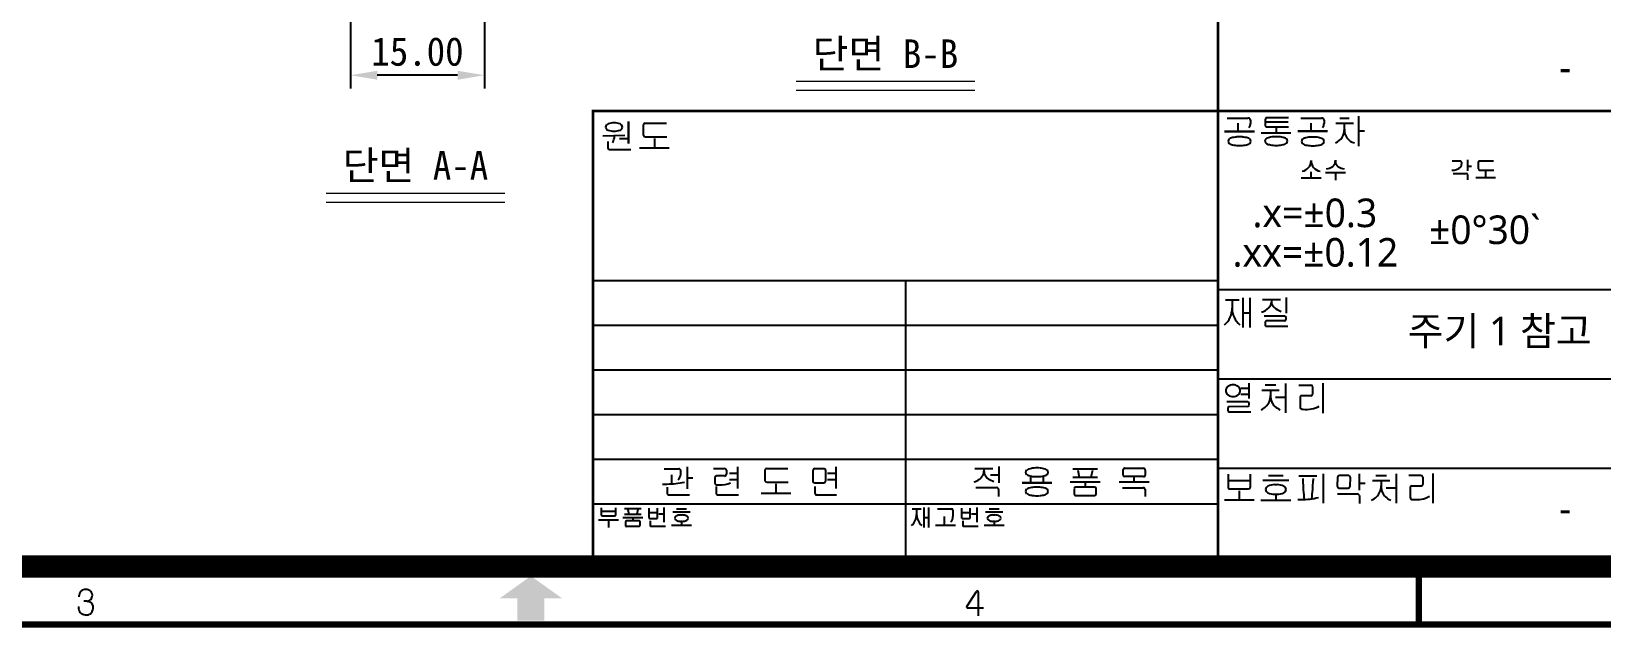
# Model space of a CAD drawing. Header units: millimetres. Extents: x 850 to 1425, y -556 to -156.
# Drawn here: x 1089.2 to 1265.1, y -555.6 to -488.8 of the extents above; entities that cross this region are included whole.
import ezdxf

# ---------------------------------------------------------------- set-up
doc = ezdxf.new("R2010")
doc.units = ezdxf.units.MM
doc.layers.get('0').update_dxf_attribs({"color": 6})
doc.layers.add('DIM', color=2, linetype='Continuous', lineweight=9)
doc.styles.get("Standard").update_dxf_attribs({"font": '', "height": 3.2})
doc.styles.add('김인영', font='malgun.ttf', dxfattribs={"height": 3.2})
doc.styles.get('Standard').set_extended_font_data('GulimChe')
doc.dimstyles.new('척도 1배 - (x.xx)', dxfattribs={"dimtxt": 3.2, "dimasz": 3, "dimexe": 1.5, "dimexo": 1.5, "dimgap": 1, "dimtad": 1, "dimzin": 0, "dimdsep": 46, "dimtxsty": 'Standard', "dimcen": 0, "dimclrd": 2, "dimclre": 2, "dimclrt": 2, "dimadec": 0, "dimazin": 0, "dimtfac": 0.75, "dimtmove": 0, "dimatfit": 0, "dimfxl": 1, "dimtfill": 1, "dimtolj": 1, "dimtzin": 0, "dimarcsym": 0})

# ---------------------------------------------------------------- blocks, each defined once
blk = doc.blocks.new('A-2_규격도면_동인광학')
blk.add_hatch(color=256).paths.add_polyline_path([(296.05, 0.42), (293.05, 0.42), (293.05, 2.92), (291.05, 2.92), (294.55, 5.42), (298.05, 2.92), (296.05, 2.92)])
for p, q in [((305.48, 56.31), (305.48, 53.84)), ((305.48, 53.84), (305.48, 56.31)), ((372.54, 56.69), (374.87, 56.69)), ((375.15, 56.46), (375.15, 56.1)), ((376.79, 56.51), (376.79, 55.89)), ((379.41, 56.73), (377.04, 56.73)), ((380.79, 56.69), (383.12, 56.69)), ((383.4, 56.46), (383.4, 56.1)), ((385.15, 56.68), (386.2, 56.68)), ((387.26, 56.89), (387.26, 53.55)), ((302.61, 54.7), (305.09, 54.77)), ((303.86, 54.73), (303.87, 54.41)), ((307.14, 55.89), (307.14, 54.83)), ((309.73, 56.1), (307.36, 56.1)), ((307.39, 54.6), (309.77, 54.6)), ((372.26, 55.2), (375.6, 55.2)), ((375.6, 55.2), (372.26, 55.2)), ((373.74, 56.13), (373.74, 55.2)), ((376.36, 55.03), (379.69, 55.03)), ((379.36, 56.22), (376.79, 56.22)), ((377.03, 55.7), (379.42, 55.7)), ((378.02, 55.7), (378.02, 55.03)), ((380.44, 55.21), (383.78, 55.21)), ((383.78, 55.21), (380.44, 55.21)), ((381.92, 56.13), (381.92, 55.21)), ((384.73, 56.12), (386.69, 56.12)), ((385.68, 55.44), (385.68, 56.12)), ((387.26, 55.25), (387.92, 55.25)), ((303.16, 54.06), (303.16, 53.4)), ((303.37, 53.18), (305.74, 53.18)), ((305.48, 54.37), (304.46, 54.37)), ((306.72, 53.36), (310.05, 53.36)), ((308.38, 54.4), (308.38, 53.36)), ((384.66, 51.85), (384.66, 51.97)), ((384.66, 51.97), (384.66, 51.85)), ((397.74, 51.89), (398.67, 51.89)), ((398.8, 51.75), (398.8, 51.52)), ((399.47, 52.01), (399.47, 50.8)), ((399.47, 51.3), (399.91, 51.3)), ((400.67, 51.72), (400.67, 51.02)), ((402.39, 51.87), (400.81, 51.87)), ((380.84, 49.99), (383.06, 49.99)), ((381.94, 49.99), (381.94, 50.69)), ((383.57, 50.6), (385.81, 50.6)), ((384.68, 50.6), (384.68, 49.74)), ((397.85, 50.5), (399.33, 50.5)), ((399.48, 50.39), (399.48, 49.79)), ((400.39, 50.04), (402.61, 50.04)), ((400.83, 50.87), (402.42, 50.87)), ((401.49, 50.73), (401.49, 50.04)), ((301.5, 38.5), (371.5, 38.5)), ((336.5, 38.5), (336.5, 7.5)), ((371.5, 37.5), (426.5, 37.5)), ((372.34, 36.35), (373.88, 36.35)), ((373.1, 36.35), (373.1, 35.41)), ((374.29, 36.56), (374.29, 33.23)), ((375.1, 36.56), (375.1, 33.23)), ((376.49, 36.39), (378.51, 36.39)), ((377.5, 36.39), (377.5, 36.08)), ((377.5, 36.39), (377.5, 36.08)), ((379.15, 36.59), (379.15, 34.86)), ((301.5, 33.5), (371.5, 33.5)), ((374.29, 34.88), (375.1, 34.88)), ((376.67, 34.54), (378.97, 34.54)), ((376.79, 33.81), (376.79, 33.54)), ((378.95, 33.99), (376.94, 33.98)), ((377.01, 33.4), (379.35, 33.4)), ((301.5, 28.5), (371.5, 28.5)), ((371.5, 27.5), (426.5, 27.5)), ((374.06, 26.45), (374.97, 26.45)), ((374.97, 27.01), (374.97, 25.28)), ((376.8, 26.81), (377.99, 26.81)), ((379.07, 26.99), (379.07, 23.68)), ((380.57, 26.8), (381.91, 26.8)), ((382.12, 26.6), (382.12, 25.81)), ((383.25, 27.01), (383.25, 23.67)), ((372.51, 24.95), (374.81, 24.95)), ((374.06, 25.79), (374.97, 25.79)), ((376.42, 26.23), (378.38, 26.23)), ((377.4, 26.23), (377.4, 25.64)), ((377.96, 25.43), (379.07, 25.43)), ((380.71, 25.39), (380.71, 24.34)), ((381.91, 25.61), (380.89, 25.61)), ((301.5, 23.5), (371.5, 23.5)), ((372.63, 24.22), (372.63, 23.95)), ((374.79, 24.4), (372.78, 24.38)), ((372.85, 23.8), (375.2, 23.8)), ((380.82, 24.14), (380.9, 24.11)), ((380.9, 24.11), (381.04, 24.09)), ((301.5, 18.5), (371.5, 18.5)), ((312.04, 17.66), (312.04, 15.19)), ((317.71, 17.66), (317.71, 15.22)), ((328.69, 17.66), (328.69, 15.22)), ((346.95, 17.67), (346.95, 15.85)), ((309.48, 17.43), (311.11, 17.43)), ((310.31, 16.75), (310.31, 15.74)), ((312.69, 16.39), (312.04, 16.39)), ((315.01, 17.45), (316.18, 17.45)), ((315.15, 16.45), (315.15, 15.88)), ((316.22, 16.62), (315.38, 16.62)), ((316.45, 17.26), (316.45, 16.84)), ((316.79, 16.95), (317.71, 16.95)), ((316.79, 16.21), (317.71, 16.21)), ((320.75, 17.23), (320.75, 16.17)), ((323.34, 17.44), (320.97, 17.44)), ((321, 15.94), (323.38, 15.94)), ((326.14, 17.25), (326.14, 16.06)), ((326.34, 15.87), (327.38, 15.87)), ((327.4, 17.44), (326.35, 17.44)), ((327.59, 16.06), (327.59, 17.22)), ((327.76, 16.95), (328.69, 16.95)), ((327.77, 16.21), (328.69, 16.21)), ((344.29, 17.47), (346.31, 17.47)), ((345.3, 17.47), (345.3, 17.15)), ((346.04, 16.76), (346.95, 16.76)), ((349.57, 15.85), (352.91, 15.85)), ((352.91, 15.85), (349.57, 15.85)), ((350.53, 16.51), (350.53, 15.85)), ((351.94, 16.52), (351.94, 15.85)), ((354.97, 15.95), (358.32, 15.95)), ((355.25, 17.42), (358.03, 17.42)), ((355.25, 16.48), (358.03, 16.48)), ((355.8, 17.27), (355.97, 16.48)), ((356.63, 15.95), (356.63, 15.36)), ((357.47, 17.25), (357.29, 16.48)), ((360.46, 15.98), (363.81, 15.98)), ((360.89, 16.72), (360.89, 17.33)), ((363.18, 16.57), (361.08, 16.57)), ((361.13, 17.48), (363.18, 17.48)), ((362.13, 15.98), (362.13, 16.57)), ((363.36, 17.27), (363.36, 16.72)), ((371.5, 17.5), (426.5, 17.5)), ((372.65, 16.82), (372.65, 15.34)), ((372.65, 16.12), (375.14, 16.12)), ((375.14, 15.37), (375.14, 16.84)), ((376.55, 16.15), (379.46, 16.15)), ((377.17, 16.67), (378.83, 16.67)), ((380.56, 16.65), (382.59, 16.65)), ((381.03, 16.33), (381.03, 16.13)), ((382.16, 16.34), (382.16, 16.13)), ((383.28, 16.88), (383.28, 13.56)), ((384.9, 16.49), (384.87, 15.47)), ((386.17, 16.68), (385.11, 16.68)), ((386.32, 15.47), (386.36, 16.46)), ((387.33, 16.87), (387.33, 15.05)), ((388.81, 16.1), (390.77, 16.1)), ((389.2, 16.68), (390.38, 16.68)), ((389.79, 16.1), (389.79, 15.51)), ((391.46, 16.87), (391.46, 13.56)), ((392.91, 16.7), (394.25, 16.7)), ((394.46, 16.49), (394.46, 15.71)), ((395.59, 16.91), (395.59, 13.57)), ((309.28, 15.71), (309.8, 15.72)), ((309.8, 15.37), (309.8, 14.73)), ((310.06, 14.51), (312.33, 14.51)), ((315.29, 15.45), (315.29, 14.73)), ((315.33, 15.64), (315.66, 15.63)), ((315.54, 14.51), (317.82, 14.51)), ((320.33, 14.7), (323.66, 14.7)), ((321.99, 15.73), (321.99, 14.7)), ((326.36, 15.45), (326.36, 14.73)), ((326.61, 14.51), (328.79, 14.51)), ((344.39, 15.33), (346.72, 15.33)), ((346.92, 15.1), (346.92, 14.34)), ((355.4, 15.2), (355.4, 14.6)), ((357.69, 15.36), (355.59, 15.36)), ((355.64, 14.45), (357.69, 14.45)), ((357.87, 14.65), (357.87, 15.2)), ((360.81, 15.31), (363.14, 15.31)), ((363.35, 15.09), (363.35, 14.33)), ((372.85, 15.17), (374.93, 15.17)), ((373.89, 14.95), (373.89, 13.94)), ((377.85, 15.65), (377.99, 15.65)), ((377.99, 14.56), (377.85, 14.56)), ((377.99, 15.65), (378.13, 15.65)), ((377.99, 14.56), (377.99, 13.91)), ((378.13, 14.56), (377.99, 14.56)), ((384.9, 14.61), (387.12, 14.61)), ((385.07, 15.27), (386.11, 15.27)), ((387.33, 15.81), (388, 15.81)), ((387.35, 14.43), (387.35, 13.54)), ((390.35, 15.31), (391.46, 15.31)), ((393.04, 15.29), (393.04, 14.24)), ((394.24, 15.5), (393.22, 15.5)), ((301.5, 13.5), (371.5, 13.5)), ((302.41, 13.04), (302.41, 12.29)), ((302.41, 12.7), (304.06, 12.7)), ((304.06, 12.32), (304.06, 13.04)), ((305.03, 12.97), (306.89, 12.97)), ((305.03, 12.34), (306.89, 12.34)), ((305.4, 12.87), (305.52, 12.34)), ((306.52, 12.86), (306.4, 12.34)), ((307.77, 13.01), (307.77, 11.99)), ((307.77, 12.55), (308.74, 12.55)), ((308.74, 12.02), (308.74, 13.01)), ((308.87, 12.37), (309.46, 12.37)), ((309.46, 13.08), (309.46, 11.46)), ((310.45, 12.59), (312.39, 12.59)), ((310.87, 12.95), (311.97, 12.95)), ((337.25, 12.94), (338.28, 12.94)), ((337.76, 12.94), (337.76, 12.32)), ((338.55, 13.09), (338.55, 10.86)), ((339.09, 13.09), (339.09, 10.86)), ((340.08, 12.96), (341.65, 12.96)), ((341.82, 12.8), (341.82, 12.1)), ((342.79, 13.01), (342.79, 11.99)), ((342.79, 12.55), (343.77, 12.55)), ((343.77, 12.02), (343.77, 13.01)), ((343.89, 12.37), (344.49, 12.37)), ((344.49, 13.08), (344.49, 11.46)), ((345.47, 12.59), (347.41, 12.59)), ((345.89, 12.95), (346.99, 12.95)), ((372.23, 13.94), (375.56, 13.94)), ((376.33, 13.91), (379.67, 13.91)), ((380.46, 13.98), (380.83, 13.98)), ((393.15, 14.03), (393.23, 14)), ((393.23, 14), (393.38, 13.99)), ((302.12, 11.72), (304.35, 11.72)), ((302.55, 12.16), (303.93, 12.16)), ((303.24, 11.72), (303.24, 10.87)), ((304.85, 11.99), (307.08, 11.99)), ((305.14, 11.49), (305.14, 11.09)), ((306.67, 11.59), (305.26, 11.59)), ((305.3, 10.99), (306.67, 10.99)), ((305.96, 11.99), (305.96, 11.59)), ((306.79, 11.12), (306.79, 11.49)), ((307.9, 11.87), (308.63, 11.87)), ((307.91, 11.6), (307.91, 11.09)), ((308.04, 10.99), (309.63, 10.99)), ((310.31, 11.1), (312.53, 11.1)), ((311.32, 12.26), (311.41, 12.26)), ((311.41, 11.54), (311.32, 11.54)), ((311.41, 12.26), (311.5, 12.26)), ((311.41, 11.54), (311.41, 11.1)), ((311.5, 11.54), (311.41, 11.54)), ((338.55, 11.97), (339.09, 11.97)), ((339.89, 11.13), (342.12, 11.13)), ((340.84, 12.09), (340.84, 11.13)), ((342.92, 11.87), (343.65, 11.87)), ((342.93, 11.6), (342.93, 11.09)), ((343.06, 10.99), (344.65, 10.99)), ((345.33, 11.1), (347.56, 11.1)), ((346.34, 12.26), (346.43, 12.26)), ((346.43, 11.54), (346.34, 11.54)), ((346.43, 12.26), (346.53, 12.26)), ((346.53, 11.54), (346.43, 11.54)), ((346.43, 11.54), (346.43, 11.1)), ((343.37, 2), (344.47, 3.69)), ((344.66, 3.64), (344.66, 0.96)), ((243.95, 3.1), (243.95, 3.23)), ((244.86, 2.59), (244.47, 2.59)), ((244.86, 2.59), (244.87, 2.59)), ((345.26, 1.84), (343.46, 1.84))]:
    blk.add_line(p, q)
for points, const_width in [([(0, 0), (0, 398.86), (574, 398.86), (574, 0)], 0.7), ([(21.5, 6.5), (21.5, 392.36), (567.5, 392.36), (567.5, 6.5)], 2.5)]:
    blk.add_lwpolyline(points, close=True, dxfattribs=dict(const_width=const_width))
for points, const_width in [([(371.5, 7.5), (371.5, 71.5), (566.5, 71.5)], 0.3), ([(301.5, 7.5), (301.5, 57.5), (566.5, 57.5)], 0.3), ([(394, 0), (394, 7.17)], 0.7)]:
    blk.add_lwpolyline(points, dxfattribs=dict(const_width=const_width))
for centre, radius, start, end in [((374.87, 56.4), 0.29, 11.8483, 90), ((377.04, 56.47), 0.253, 90, 170.8151), ((383.12, 56.4), 0.29, 11.8483, 90), ((303.35, 55.63), 0.429, 109.7033, 172.0326), ((303.35, 55.74), 0.429, 187.9674, 250.2967), ((303.87, 54.18), 1.97, 90, 109.7033), ((303.87, 57.19), 1.97, 250.2967, 270), ((303.87, 54.18), 1.97, 70.2967, 90), ((303.87, 57.19), 1.97, 270, 289.7033), ((304.39, 55.63), 0.429, 7.9674, 70.2967), ((304.39, 55.74), 0.429, 289.7033, 352.0326), ((307.36, 55.89), 0.217, 90, 179.9617), ((307.37, 54.83), 0.23, 180, 273.1332), ((373.82, 51.6), 2.98, 94.5784, 105.5854), ((373.92, 50.26), 4.33, 90, 94.5784), ((373.92, 50.26), 4.33, 85.4216, 90), ((374.03, 51.6), 2.98, 74.4146, 85.4216), ((374.41, 56.1), 0.74, 320.5326, 0), ((376.99, 55.89), 0.199, 180, 282.1799), ((377.93, 51.62), 2.98, 94.5784, 105.5854), ((378.04, 50.27), 4.33, 90, 94.5784), ((378.04, 50.27), 4.33, 85.4216, 90), ((378.14, 51.62), 2.98, 74.4146, 85.4216), ((382.03, 51.58), 2.98, 94.5784, 105.5854), ((382.14, 50.24), 4.33, 90, 94.5784), ((382.14, 50.24), 4.33, 85.4216, 90), ((382.24, 51.58), 2.98, 74.4146, 85.4216), ((382.66, 56.1), 0.74, 320.5326, 0), ((384.14, 55.35), 1.53, 290.6033, 3.3919), ((387.15, 55.34), 1.48, 175.9627, 256.3106), ((303.37, 53.4), 0.216, 180, 270.036), ((303.26, 54.39), 0.602, 313.5964, 1.5108), ((373.01, 54.07), 0.362, 130.787, 175.4096), ((373.01, 54.13), 0.362, 184.5904, 229.213), ((373.18, 53.88), 0.62, 105.5854, 130.787), ((373.18, 54.33), 0.62, 229.213, 254.4146), ((373.82, 56.6), 2.98, 254.4146, 265.4216), ((373.92, 57.95), 4.33, 265.4216, 270), ((373.92, 57.95), 4.33, 270, 274.5784), ((374.03, 56.6), 2.98, 274.5784, 285.5854), ((374.67, 53.88), 0.62, 49.213, 74.4146), ((374.67, 54.33), 0.62, 285.5854, 310.787), ((374.84, 54.07), 0.362, 4.5904, 49.213), ((374.84, 54.13), 0.362, 310.787, 355.4096), ((377.13, 54.09), 0.362, 130.787, 175.4096), ((377.13, 54.15), 0.362, 184.5904, 229.213), ((377.29, 53.89), 0.62, 105.5854, 130.787), ((377.29, 54.34), 0.62, 229.213, 254.4146), ((377.93, 56.62), 2.98, 254.4146, 265.4216), ((378.04, 57.96), 4.33, 265.4216, 270), ((378.04, 57.96), 4.33, 270, 274.5784), ((378.14, 56.62), 2.98, 274.5784, 285.5854), ((378.78, 53.89), 0.62, 49.213, 74.4146), ((378.78, 54.34), 0.62, 285.5854, 310.787), ((378.95, 54.09), 0.362, 4.5904, 49.213), ((378.95, 54.15), 0.362, 310.787, 355.4096), ((381.22, 54.05), 0.362, 130.787, 175.4096), ((381.22, 54.11), 0.362, 184.5904, 229.213), ((381.39, 53.86), 0.62, 105.5854, 130.787), ((381.39, 54.31), 0.62, 229.213, 254.4146), ((382.03, 56.58), 2.98, 254.4146, 265.4216), ((382.14, 57.92), 4.33, 265.4216, 270), ((382.14, 57.92), 4.33, 270, 274.5784), ((382.24, 56.58), 2.98, 274.5784, 285.5854), ((382.88, 53.86), 0.62, 49.213, 74.4146), ((382.88, 54.31), 0.62, 285.5854, 310.787), ((383.05, 54.05), 0.362, 4.5904, 49.213), ((383.05, 54.11), 0.362, 310.787, 355.4096), ((380.73, 51.93), 1.22, 280.1846, 0), ((383.16, 51.93), 1.22, 180, 259.8154), ((383.61, 52.3), 1.28, 273.0377, 302.6699), ((383.87, 51.89), 0.803, 302.6699, 326.0061), ((383.93, 51.85), 0.733, 326.0061, 0), ((385.39, 51.85), 0.733, 180, 213.9939), ((385.45, 51.89), 0.803, 213.9939, 237.3301), ((385.71, 52.3), 1.28, 237.3301, 266.9623), ((397.85, 52.01), 1.15, 262.4823, 318.1564), ((398.67, 51.75), 0.136, 0.0353, 90), ((398.39, 51.52), 0.411, 318.1564, 0), ((400.81, 51.72), 0.145, 90, 179.9617), ((400.82, 51.02), 0.153, 180, 273.1332), ((399.33, 50.34), 0.158, 15.2263, 90), ((370.64, 35.41), 2.46, 310.6997, 0), ((375.51, 35.41), 2.41, 180, 230.1829), ((375.66, 37.02), 2.2, 289.6857, 314.5469), ((376.43, 36.24), 1.11, 314.5469, 334.7965), ((376.77, 36.08), 0.731, 334.7965, 0), ((378.21, 36.08), 0.707, 180, 230.0339), ((379.66, 37.81), 2.97, 230.0339, 249.212), ((376.94, 33.83), 0.15, 90.4674, 185.5199), ((376.95, 33.54), 0.158, 180, 290.6438), ((378.97, 34.18), 0.182, 265.0661, 354.5096), ((378.97, 34.36), 0.181, 5.4904, 90), ((378, 34.27), 1.16, 354.5096, 5.4904), ((372.96, 26.2), 0.566, 126.2971, 182.2865), ((373.2, 25.88), 0.955, 90, 126.2971), ((373.2, 25.88), 0.955, 53.7029, 90), ((373.43, 26.2), 0.566, 357.7135, 53.7029), ((381.91, 26.59), 0.21, 2.4746, 90), ((372.96, 26.15), 0.566, 177.7135, 233.7029), ((373.2, 26.46), 0.955, 233.7029, 270), ((373.2, 26.46), 0.955, 270, 306.2971), ((373.43, 26.15), 0.566, 306.2971, 2.2865), ((374.81, 24.77), 0.181, 5.4904, 90), ((373.84, 24.68), 1.16, 354.5096, 5.4904), ((375.66, 25.63), 1.74, 314.7962, 337.7895), ((375.65, 25.64), 1.75, 337.7895, 0), ((379.33, 25.64), 1.93, 180, 203.0854), ((378.79, 25.41), 1.34, 203.0854, 227.7201), ((380.89, 25.42), 0.187, 90, 189.9031), ((381.92, 25.81), 0.202, 265.1914, 0), ((372.78, 24.23), 0.15, 90.4674, 185.5199), ((372.79, 23.95), 0.158, 180, 290.6438), ((374.81, 24.58), 0.182, 265.0661, 354.5096), ((375.48, 25.81), 1.99, 295.4601, 314.7962), ((379.45, 26.13), 2.32, 227.7201, 245.1313), ((380.94, 24.34), 0.235, 180, 238.9832), ((381.41, 27.04), 2.97, 262.8795, 299.3294), ((309.65, 26), 10.28, 270.7952, 281.7846), ((310.27, 16.92), 1.07, 316.4472, 354.1416), ((311.11, 17.2), 0.224, 5.8584, 90), ((309.33, 17.02), 2.01, 354.1416, 5.8584), ((315.38, 16.38), 0.243, 90, 162.7327), ((315.39, 15.88), 0.247, 180, 255.9206), ((315.77, 18.44), 2.82, 267.8535, 294.1102), ((316.18, 17.16), 0.29, 19.9366, 90), ((316.23, 16.84), 0.223, 268.9289, 0), ((320.97, 17.23), 0.217, 90, 179.9617), ((320.98, 16.17), 0.23, 180, 273.1332), ((326.35, 17.23), 0.211, 90, 174.1511), ((326.33, 16.06), 0.198, 180, 272.2398), ((327.38, 16.08), 0.214, 270, 355.6406), ((327.37, 17.22), 0.223, 0, 81.4867), ((343.67, 17.78), 1.89, 285.8538, 306.2125), ((343.98, 17.35), 1.37, 306.2125, 332.5484), ((344.37, 17.15), 0.93, 332.5484, 0), ((346.21, 17.15), 0.912, 180, 209.5054), ((346.36, 17.23), 1.08, 209.5054, 237.9626), ((348.28, 20.3), 4.7, 237.9626, 246.4471), ((350.32, 17), 0.362, 130.787, 175.4096), ((350.32, 17.06), 0.362, 184.5904, 229.213), ((350.49, 16.81), 0.62, 105.5854, 130.787), ((350.49, 17.26), 0.62, 229.213, 254.4146), ((351.13, 14.53), 2.98, 94.5784, 105.5854), ((351.13, 19.53), 2.98, 254.4146, 265.4216), ((351.23, 13.19), 4.33, 90, 94.5784), ((351.23, 20.88), 4.33, 265.4216, 270), ((351.23, 13.19), 4.33, 85.4216, 90), ((351.23, 20.88), 4.33, 270, 274.5784), ((351.34, 14.53), 2.98, 74.4146, 85.4216), ((351.34, 19.53), 2.98, 274.5784, 285.5854), ((351.98, 16.81), 0.62, 49.213, 74.4146), ((351.98, 17.26), 0.62, 285.5854, 310.787), ((352.14, 17), 0.362, 4.5904, 49.213), ((352.14, 17.06), 0.362, 310.787, 355.4096), ((361.06, 17.33), 0.163, 63.6984, 180), ((361.08, 16.76), 0.187, 190.8165, 270), ((363.18, 17.3), 0.179, 352.4097, 90), ((363.21, 16.72), 0.154, 261.1653, 0), ((396.62, 16.13), 15.59, 180, 187.9213), ((366.88, 16.13), 15.28, 352.2562, 0), ((385.11, 16.47), 0.211, 90, 174.1511), ((386.13, 16.46), 0.223, 0, 81.4867), ((394.25, 16.48), 0.21, 2.4746, 90), ((310.02, 14.73), 0.218, 180, 278.834), ((315.51, 14.73), 0.218, 180, 278.834), ((326.58, 14.73), 0.218, 180, 278.834), ((346.72, 15.12), 0.204, 354.4055, 90), ((350.32, 14.86), 0.362, 130.787, 175.4096), ((350.32, 14.92), 0.362, 184.5904, 229.213), ((350.49, 14.67), 0.62, 105.5854, 130.787), ((350.49, 15.12), 0.62, 229.213, 254.4146), ((351.13, 12.39), 2.98, 94.5784, 105.5854), ((351.13, 17.39), 2.98, 254.4146, 265.4216), ((351.23, 11.05), 4.33, 90, 94.5784), ((351.23, 18.74), 4.33, 265.4216, 270), ((351.23, 11.05), 4.33, 85.4216, 90), ((351.23, 18.74), 4.33, 270, 274.5784), ((351.34, 12.39), 2.98, 74.4146, 85.4216), ((351.34, 17.39), 2.98, 274.5784, 285.5854), ((351.98, 14.67), 0.62, 49.213, 74.4146), ((351.98, 15.12), 0.62, 285.5854, 310.787), ((352.14, 14.86), 0.362, 4.5904, 49.213), ((352.14, 14.92), 0.362, 310.787, 355.4096), ((355.59, 15.17), 0.187, 90, 169.1835), ((355.57, 14.6), 0.163, 180, 296.3016), ((357.72, 15.2), 0.154, 0, 98.8347), ((357.69, 14.63), 0.179, 270, 7.5903), ((363.14, 15.11), 0.204, 354.4055, 90), ((372.82, 15.34), 0.175, 180, 277.554), ((374.93, 15.38), 0.209, 270, 358.5824), ((377.31, 15.06), 0.459, 117.2376, 174.097), ((377.31, 15.16), 0.459, 185.903, 242.7624), ((377.85, 14), 1.65, 90, 117.2376), ((377.85, 16.22), 1.65, 242.7624, 270), ((378.13, 14), 1.65, 62.7624, 90), ((378.13, 16.22), 1.65, 270, 297.2376), ((378.68, 15.06), 0.459, 5.903, 62.7624), ((378.68, 15.16), 0.459, 297.2376, 354.097), ((380.83, 21.79), 7.81, 270, 284.3395), ((385.07, 15.47), 0.198, 180, 272.2398), ((386.11, 15.48), 0.214, 270, 355.6406), ((387.12, 14.37), 0.237, 15.2263, 90), ((387.87, 15.69), 1.99, 295.4601, 314.7962), ((388.05, 15.51), 1.74, 314.7962, 337.7895), ((388.04, 15.51), 1.75, 337.7895, 0), ((391.72, 15.51), 1.93, 180, 203.0854), ((391.18, 15.28), 1.34, 203.0854, 227.7201), ((391.84, 16.01), 2.32, 227.7201, 245.1313), ((393.22, 15.32), 0.187, 90, 189.9031), ((393.28, 14.24), 0.235, 180, 238.9832), ((393.74, 16.94), 2.97, 262.8795, 299.3294), ((394.26, 15.71), 0.202, 265.1914, 0), ((303.93, 12.29), 0.133, 270, 11.7778), ((336.12, 12.32), 1.64, 310.6997, 0), ((339.37, 12.32), 1.61, 180, 230.1829), ((341.65, 12.78), 0.178, 4.5, 90), ((302.54, 12.29), 0.131, 180, 274.282), ((305.26, 11.47), 0.125, 90, 169.1835), ((305.25, 11.09), 0.108, 180, 296.3016), ((306.68, 11.49), 0.103, 0, 98.8347), ((306.67, 11.11), 0.119, 270, 7.5903), ((307.89, 11.99), 0.12, 180, 277.6654), ((308.02, 11.09), 0.105, 180, 284.5405), ((308.63, 12), 0.121, 270, 11.0214), ((310.96, 11.87), 0.306, 117.2376, 174.097), ((310.96, 11.93), 0.306, 185.903, 242.7624), ((311.32, 11.16), 1.1, 90, 117.2376), ((311.32, 12.64), 1.1, 242.7624, 270), ((311.5, 11.16), 1.1, 62.7624, 90), ((311.5, 12.64), 1.1, 270, 297.2376), ((311.87, 11.87), 0.306, 5.903, 62.7624), ((311.87, 11.93), 0.306, 297.2376, 354.097), ((340.85, 12.1), 0.979, 320.2059, 0), ((342.91, 11.99), 0.12, 180, 277.6654), ((343.04, 11.09), 0.105, 180, 284.5405), ((343.65, 12), 0.121, 270, 11.0214), ((345.98, 11.87), 0.306, 117.2376, 174.097), ((345.98, 11.93), 0.306, 185.903, 242.7624), ((346.34, 11.16), 1.1, 90, 117.2376), ((346.34, 12.64), 1.1, 242.7624, 270), ((346.53, 11.16), 1.1, 62.7624, 90), ((346.53, 12.64), 1.1, 270, 297.2376), ((346.89, 11.87), 0.306, 5.903, 62.7624), ((346.89, 11.93), 0.306, 297.2376, 354.097), ((244.63, 3.23), 0.682, 98.2529, 180), ((244.68, 2.89), 1.03, 75.0181, 98.2529), ((244.77, 3.23), 0.675, 44.0835, 75.0181), ((244.8, 3.26), 0.63, 348.3143, 44.0835), ((344.56, 3.64), 0.1, 0, 147.0627), ((244.81, 1.86), 0.927, 169.7156, 200.2921), ((244.76, 3.22), 0.644, 278.5791, 307.7909), ((244.84, 1.91), 0.674, 69.434, 87.2286), ((244.82, 1.88), 0.712, 352.9335, 69.434), ((244.72, 3.28), 0.714, 307.7909, 348.3143), ((244.64, 1.9), 0.896, 309.2304, 352.9335), ((343.46, 1.94), 0.1, 147.0627, 270), ((244.55, 1.76), 0.649, 200.2921, 239.5601), ((244.78, 2.16), 1.1, 239.5601, 270.0539), ((244.78, 1.73), 0.675, 270.0539, 309.2304)]:
    blk.add_arc(centre, radius, start, end)
blk = doc.blocks.new('*D187')
at = {"layer": 'Defpoints', "color": 0, "ltscale": 0.5, "transparency": 16777216}
for p in [(1124.96, -461.16), (1139.96, -463.46), (1124.96, -493.72)]:
    blk.add_point(p, dxfattribs=at)
at = {"layer": 'DIM', "color": 2, "lineweight": -2, "ltscale": 0.5, "transparency": 16777216}
for p, q in [((1124.96, -462.66), (1124.96, -495.22)), ((1139.96, -464.96), (1139.96, -495.22)), ((1136.96, -493.72), (1127.96, -493.72))]:
    blk.add_line(p, q, dxfattribs=at)
at = {"layer": 'DIM', "color": 2, "ltscale": 0.5, "transparency": 16777216}
for points in [[(1127.96, -493.22), (1127.96, -494.22), (1124.96, -493.72)], [(1136.96, -493.22), (1136.96, -494.22), (1139.96, -493.72)]]:
    blk.add_solid(points, dxfattribs=at)
at = {"layer": 'DIM', "color": 2, "ltscale": 0.5, "transparency": 16777216, "insert": (1132.46, -491.08), "char_height": 3.2, "attachment_point": 5, "bg_fill": 3, "box_fill_scale": 1.1, "bg_fill_color": 256, "bg_fill_true_color": 13158600, "bg_fill_transparency": 0}
blk.add_mtext('\\A1;15.00', dxfattribs=at)

msp = doc.modelspace()

# ---------------------------------------------------------------- linework, layer by layer
at = {"layer": 'DIM', "color": 2, "ltscale": 0.5}
for p, q in [((1174.879, -494.4), (1194.882, -494.4)), ((1174.879, -495.4), (1194.882, -495.4)), ((1122.236, -506.914), (1142.239, -506.914)), ((1122.236, -507.914), (1142.239, -507.914))]:
    msp.add_line(p, q, dxfattribs=at)

# ---------------------------------------------------------------- block references
msp.add_blockref('A-2_규격도면_동인광학', (850.618, -555.206))

# ---------------------------------------------------------------- texts
at = {"layer": 'DIM', "color": 2, "ltscale": 0.5, "char_height": 3.2, "attachment_point": 5}
for s, insert in [('\\A1;단면 B-B', (1184.88, -491.43)), ('\\A1;단면 A-A', (1132.238, -503.944))]:
    msp.add_mtext(s, dxfattribs=dict(at, insert=insert))
at = {"layer": 'DIM', "char_height": 3.2, "width": 46.05648, "attachment_point": 5, "style": '김인영'}
for s, insert in [('{\\C2;-}', (1261.026, -492.805)), ('{\\C2;.x=±0.3}', (1232.978, -509.156)), ('{\\C2;±0%%D30}`', (1252.019, -511.043)), ('{\\C2;.xx=±0.12}', (1233.042, -513.577)), ('{\\C2;주기 1 참고}', (1253.69, -522.521)), ('{\\C2;-}', (1261.026, -542.208))]:
    msp.add_mtext(s, dxfattribs=dict(at, insert=insert))

# ---------------------------------------------------------------- next in the draw order: dimensions: what is measured, and where the dimension line sits
at = {"layer": 'DIM', "ltscale": 0.5}
dim = msp.add_linear_dim(base=(1124.96, -493.724), p1=(1139.96, -463.458), p2=(1124.96, -461.158), dimstyle='척도 1배 - (x.xx)', dxfattribs=at)
dim.commit()
dim.dimension.update_dxf_attribs({"geometry": '*D187', "text_midpoint": (1132.46, -491.081)})

doc.saveas('drawing.dxf')
